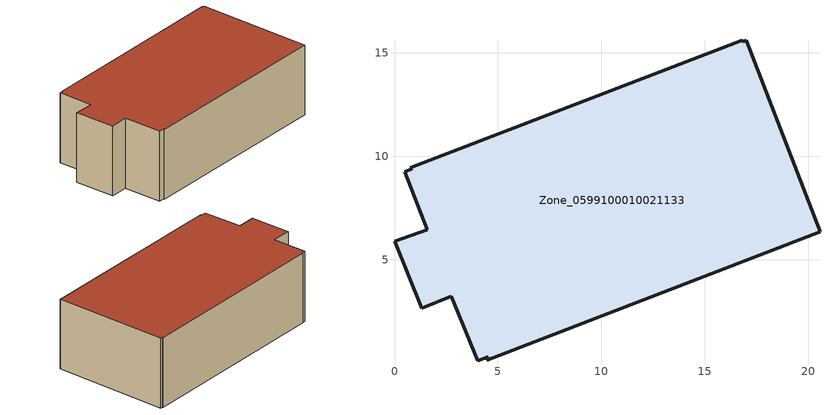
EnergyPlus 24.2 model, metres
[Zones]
Zone_0599100010021133
 floor ground (C_G): 0,5.9 1.58,6.44 0.5,9.25 0.87,9.39 0.77,9.44 16.81,15.61 16.84,15.53 17.01,15.6 20.56,6.34 4.45,0.15 4.52,0.31 4.01,0.12 2.75,3.23 1.32,2.65 z3.76
 wall outside (C_F): 1.58,6.44 0,5.9 1.32,2.65 2.75,3.23 4.01,0.12 4.52,0.31 4.45,0.15 20.56,6.34 17.01,15.6 16.84,15.53 16.81,15.61 0.77,9.44 0.87,9.39 0.5,9.25 1.58,6.44 z3.76:9.88
 roof outside (C_R): 4.45,0.15 20.56,6.34 17.01,15.6 16.84,15.53 16.81,15.61 0.77,9.44 0.87,9.39 0.5,9.25 1.58,6.44 0,5.9 1.32,2.65 2.75,3.23 4.01,0.12 4.52,0.31 z9.88
[BUILDING]
Pand.0599100010021133: North Axis=0; Terrain=City; Loads Convergence Tolerance Value=0.04; Temperature Convergence Tolerance Value=0.4; Solar Distribution=FullExterior; Maximum Number of Warmup Days=25; Minimum Number of Warmup Days=1
[Site:Location]
Rotterdam.The.Hague.AP_ZH_NLD Design_Conditions: Latitude=51.96; Longitude=4.45; Time Zone=1; Elevation=-4.5
[SITE:GROUNDTEMPERATURE:BUILDINGSURFACE]
18, 18, 18, 18, 18, 18, 18, 18, 18, 18, 18, 18
[MATERIAL] Thermal Absorptance=0.9; Solar Absorptance=0.7; Visible Absorptance=0.7
Name | Roughness | Thickness | Conductivity | Density | Specific Heat
G.D.1965 | MediumSmooth | 0.15 | 1 | 540 | 1210
F.D.1965 | Rough | 0.3 | 0.857143 | 1920 | 840
R.D.1965 | MediumRough | 0.2 | 0.08 | 1500 | 1000
[CONSTRUCTION]
C_G: G.D.1965
C_F: F.D.1965
C_R: R.D.1965
[ZONE]
Zone_0599100010021133: Type=1; Multiplier=1; Ceiling Height=Autocalculate; Volume=Autocalculate; Floor Area=autocalculate; Part of Total Floor Area=Yes
[ZONEINFILTRATION:DESIGNFLOWRATE]
Infil_Zone_0599100010021133: Zone or ZoneList or Space or SpaceList=Zone_0599100010021133; Schedule=AlwaysOn; Design Flow Rate Calculation Method=Flow/Area; Flow Rate per Floor Area=0.0042; Constant Term Coefficient=1; Temperature Term Coefficient=0; Velocity Term Coefficient=0; Velocity Squared Term Coefficient=0
[HVACTEMPLATE:ZONE:IDEALLOADSAIRSYSTEM]
Zone_0599100010021133: Maximum Heating Supply Air Temperature=50; Minimum Cooling Supply Air Temperature=13; Maximum Heating Supply Air Humidity Ratio=0.0156; Minimum Cooling Supply Air Humidity Ratio=0.0077; Heating Limit=NoLimit; Cooling Limit=NoLimit; Dehumidification Control Type=ConstantSensibleHeatRatio; Cooling Sensible Heat Ratio=0.7; Dehumidification Setpoint=60; Humidification Control Type=None; Humidification Setpoint=30; Outdoor Air Method=None; Outdoor Air Flow Rate per Person=0.00944; Outdoor Air Flow Rate per Zone Floor Area=0; Outdoor Air Flow Rate per Zone=0; Demand Controlled Ventilation Type=None; Outdoor Air Economizer Type=NoEconomizer; Heat Recovery Type=None; Sensible Heat Recovery Effectiveness=0.7; Latent Heat Recovery Effectiveness=0.65
[ZONECONTROL:THERMOSTAT]
ThermostatControl_Zone_0599100010021133: Zone or ZoneList=Zone_0599100010021133; Control Type Schedule=DualSetpointControlType; Control 1=Thermostat_Zone_0599100010021133; Temperature Difference Between Cutout And Setpoint=0
[THERMOSTATSETPOINT:DUALSETPOINT]
Thermostat_Zone_0599100010021133: Heating Setpoint Temperature Schedule=HeatingSetpoint_Zone_0599100010021133; Cooling Setpoint Temperature Schedule=CoolingSetpoint_Zone_0599100010021133
[SCHEDULE:COMPACT]
HeatingSetpoint_Zone_0599100010021133: Through: 12/31, For: AllDays, Until: 24:00, 21
CoolingSetpoint_Zone_0599100010021133: Through: 12/31, For: AllDays, Until: 24:00, 24
DualSetpointControlType: Through: 12/31, For: AllDays, Until: 24:00, 4
AlwaysOn: Through: 12/31, For: AllDays, Until: 24:00, 1
